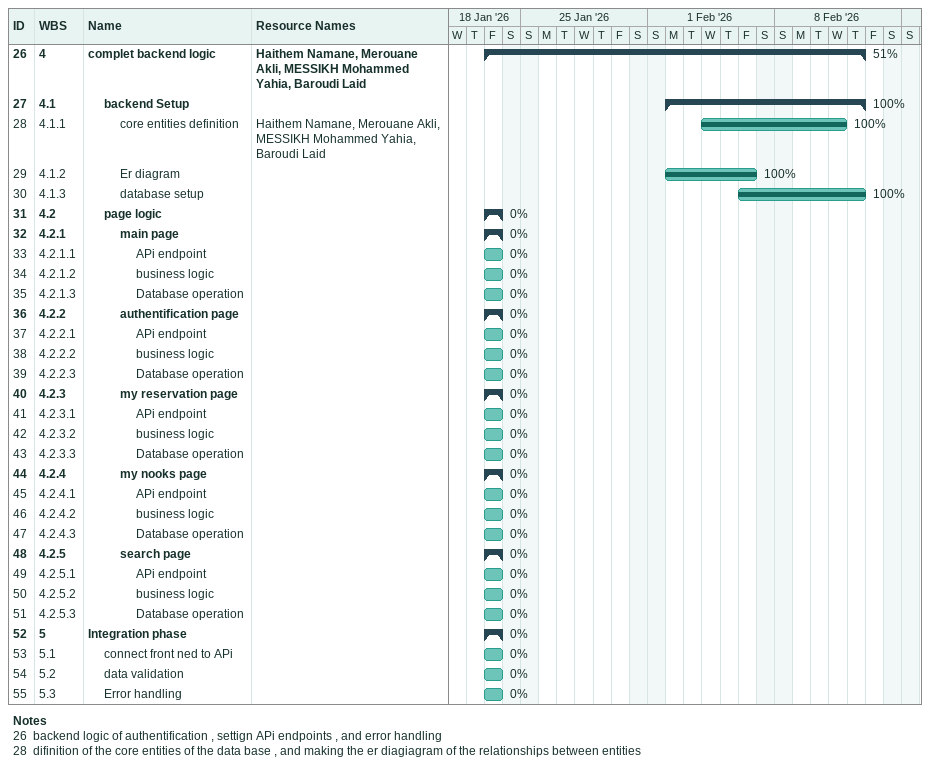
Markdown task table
| ID | WBS | Task | Start | Finish | Resources | % complete |
|---|---|---|---|---|---|---|
| 26 | 4 | **complet backend logic** | 2026-01-23 | 2026-02-12 | Haithem Namane, Merouane Akli, MESSIKH Mohammed Yahia, Baroudi Laid | 51 |
| 27 | 4.1 | **backend Setup** | 2026-02-02 | 2026-02-12 |  | 100 |
| 28 | 4.1.1 | core entities definition | 2026-02-04 | 2026-02-11 | Haithem Namane, Merouane Akli, MESSIKH Mohammed Yahia, Baroudi Laid | 100 |
| 29 | 4.1.2 | Er diagram | 2026-02-02 | 2026-02-06 |  | 100 |
| 30 | 4.1.3 | database setup | 2026-02-06 | 2026-02-12 |  | 100 |
| 31 | 4.2 | **page logic** | 2026-01-23 | 2026-01-23 |  | 0 |
| 32 | 4.2.1 | **main page** | 2026-01-23 | 2026-01-23 |  | 0 |
| 33 | 4.2.1.1 | APi endpoint | 2026-01-23 | 2026-01-23 |  | 0 |
| 34 | 4.2.1.2 | business logic | 2026-01-23 | 2026-01-23 |  | 0 |
| 35 | 4.2.1.3 | Database operation | 2026-01-23 | 2026-01-23 |  | 0 |
| 36 | 4.2.2 | **authentification page** | 2026-01-23 | 2026-01-23 |  | 0 |
| 37 | 4.2.2.1 | APi endpoint | 2026-01-23 | 2026-01-23 |  | 0 |
| 38 | 4.2.2.2 | business logic | 2026-01-23 | 2026-01-23 |  | 0 |
| 39 | 4.2.2.3 | Database operation | 2026-01-23 | 2026-01-23 |  | 0 |
| 40 | 4.2.3 | **my reservation page** | 2026-01-23 | 2026-01-23 |  | 0 |
| 41 | 4.2.3.1 | APi endpoint | 2026-01-23 | 2026-01-23 |  | 0 |
| 42 | 4.2.3.2 | business logic | 2026-01-23 | 2026-01-23 |  | 0 |
| 43 | 4.2.3.3 | Database operation | 2026-01-23 | 2026-01-23 |  | 0 |
| 44 | 4.2.4 | **my nooks page** | 2026-01-23 | 2026-01-23 |  | 0 |
| 45 | 4.2.4.1 | APi endpoint | 2026-01-23 | 2026-01-23 |  | 0 |
| 46 | 4.2.4.2 | business logic | 2026-01-23 | 2026-01-23 |  | 0 |
| 47 | 4.2.4.3 | Database operation | 2026-01-23 | 2026-01-23 |  | 0 |
| 48 | 4.2.5 | **search page** | 2026-01-23 | 2026-01-23 |  | 0 |
| 49 | 4.2.5.1 | APi endpoint | 2026-01-23 | 2026-01-23 |  | 0 |
| 50 | 4.2.5.2 | business logic | 2026-01-23 | 2026-01-23 |  | 0 |
| 51 | 4.2.5.3 | Database operation | 2026-01-23 | 2026-01-23 |  | 0 |
| 52 | 5 | **Integration phase** | 2026-01-23 | 2026-01-23 |  | 0 |
| 53 | 5.1 | connect front ned to APi | 2026-01-23 | 2026-01-23 |  | 0 |
| 54 | 5.2 | data validation | 2026-01-23 | 2026-01-23 |  | 0 |
| 55 | 5.3 | Error handling | 2026-01-23 | 2026-01-23 |  | 0 |

Notes
- 26: backend logic of authentification , settign APi endpoints , and error handling
- 28: difinition of the core entities of the data base , and making the er diagiagram of the relationships between entities
